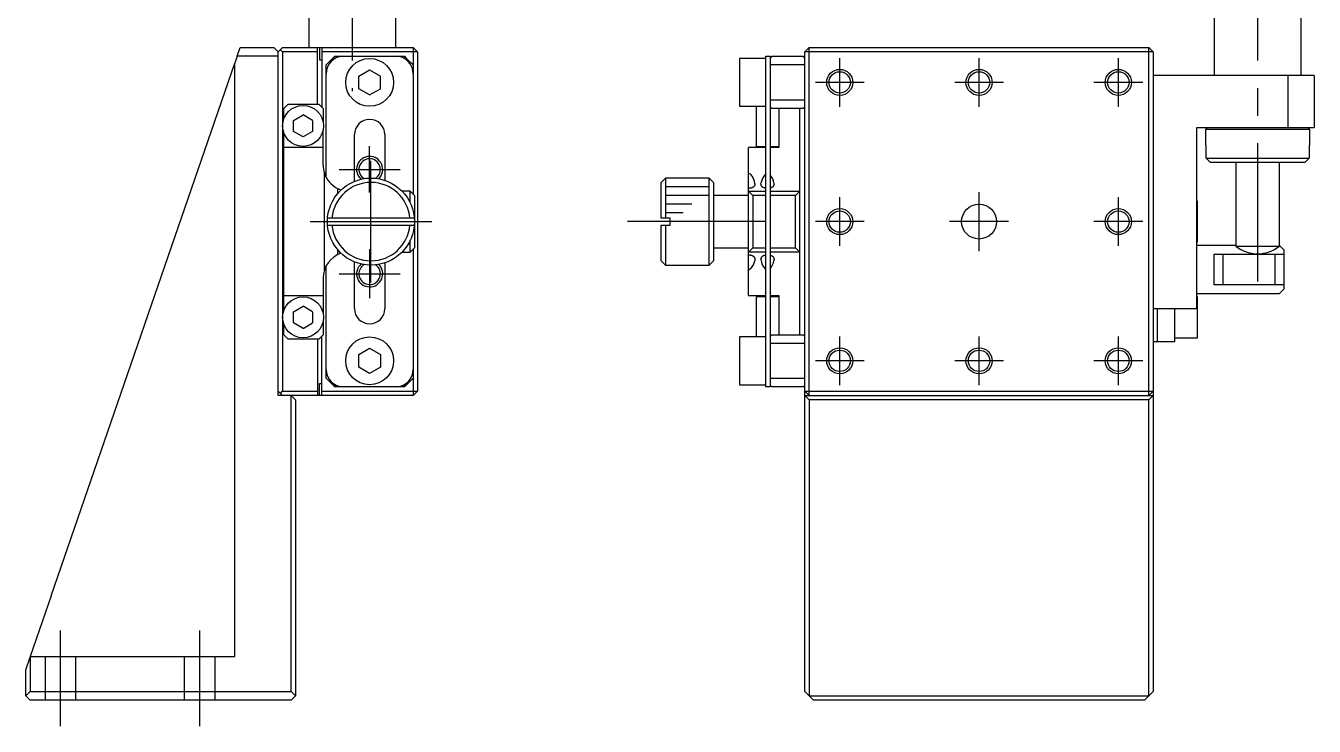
# Model space of a CAD drawing. Extents: x 0 to 329, y -8 to 243.
# Drawn here: x 0 to 148, y 68.6 to 149.1 of the extents above; entities that cross this region are included whole.
import ezdxf

# ---------------------------------------------------------------- set-up
doc = ezdxf.new("R2010")
doc.units = 0
doc.header["$LTSCALE"] = 0.5
doc.linetypes.add('CENTER', pattern=[50.8, 31.75, -6.35, 6.35, -6.35])
doc.linetypes.add('DASHED', pattern=[19.05, 12.7, -6.35])
for name, color, linetype in [('MSM_CENTER', 1, 'CENTER'), ('MSM_CONTINUOUS', 7, 'CONTINUOUS'), ('MSM_DASHED', 4, 'DASHED'), ('MSM_NARROW', 5, 'CONTINUOUS')]:
    doc.layers.add(name, color=color, linetype=linetype)

msp = doc.modelspace()

# ---------------------------------------------------------------- linework, layer by layer
at = {"layer": 'MSM_CENTER'}
for p, q in [((37.5, 186.400004), (37.5, 141.599996)), ((141.5, 186.400003), (141.5, 117.900004)), ((93.5, 139.799996), (93.5, 145.399996)), ((109.5, 139.799996), (109.5, 145.399996)), ((125.5, 139.799996), (125.5, 145.399996)), ((96.3, 142.599996), (90.7, 142.599996)), ((112.3, 142.599996), (106.7, 142.599996)), ((128.3, 142.599996), (122.7, 142.599996)), ((39.5, 129.938178), (39.5, 135.261814)), ((39.65, 119.599997), (39.65, 133.599997)), ((36.000001, 132.599996), (42.999999, 132.599996)), ((93.5, 123.799996), (93.5, 129.399996)), ((109.5, 123.199996), (109.5, 129.999996)), ((125.5, 123.799996), (125.5, 129.399996)), ((32.65, 126.599997), (46.65, 126.599997)), ((85, 126.599997), (68, 126.599997)), ((96.3, 126.599996), (90.7, 126.599996)), ((112.9, 126.599996), (106.1, 126.599996)), ((128.3, 126.599996), (122.7, 126.599996)), ((39.5, 123.413625), (39.5, 117.786371)), ((36.000001, 120.599998), (42.999999, 120.599998)), ((93.5, 107.799996), (93.5, 113.399996)), ((109.5, 107.799996), (109.5, 113.399996)), ((125.5, 107.799996), (125.5, 113.399996)), ((96.3, 110.599996), (90.7, 110.599996)), ((112.3, 110.599996), (106.7, 110.599996)), ((128.3, 110.599996), (122.7, 110.599996)), ((4, 68.599996), (4, 79.599996)), ((20, 68.599996), (20, 79.599996))]:
    msp.add_line(p, q, dxfattribs=at)
at = {"layer": 'MSM_CONTINUOUS'}
for p, q in [((32.5, 151.649996), (32.5, 146.599996)), ((42.5, 146.599996), (42.5, 151.649996)), ((136.5, 151.649996), (136.5, 143.399996)), ((146.5, 143.399996), (146.5, 151.649996)), ((24.275097, 145.599996), (24.619424, 146.599996)), ((24.619424, 146.599996), (28.5, 146.599996)), ((29, 146.099996), (28.5, 146.599996)), ((29, 146.099996), (29.5, 146.599996)), ((29.5, 146.599996), (44.5, 146.599996)), ((33.5, 140.099996), (33.5, 146.599996)), ((33.75, 146.599996), (33.75, 145.199996)), ((34, 146.599996), (34, 139.749996)), ((44.5, 146.599996), (44.5, 129.749997)), ((45, 146.099996), (44.5, 146.599996)), ((90, 146.599996), (89.5, 146.099996)), ((90, 146.599996), (129, 146.599996)), ((90, 106.599996), (90, 146.599996)), ((129.5, 146.099996), (129, 146.599996)), ((129, 106.599996), (129, 146.599996)), ((24.275097, 145.599996), (24, 144.801058)), ((29, 145.599996), (24.275097, 145.599996)), ((29, 106.599996), (29, 146.099996)), ((29.5, 146.099996), (29.25, 146.349996)), ((33.5, 146.099996), (29.5, 146.099996)), ((29.5, 146.099996), (29.5, 107.099996)), ((33.75, 145.199996), (34, 145.199996)), ((45, 146.099996), (34, 146.099996)), ((35.5, 145.599996), (34.5, 144.599996)), ((35.62822, 145.399996), (35.3, 145.399996)), ((35.5, 145.599996), (43.5, 145.599996)), ((43.7, 145.399996), (43.37178, 145.399996)), ((43.5, 145.599996), (43.7, 145.399996)), ((44.5, 144.599996), (43.7, 145.399996)), ((45, 146.099996), (45, 107.099996)), ((82, 145.349997), (82, 139.849997)), ((85, 145.349997), (82, 145.349997)), ((85, 145.599996), (85.5, 145.599996)), ((85, 107.599997), (85, 145.599996)), ((85.7, 145.599996), (85.5, 145.399996)), ((85.5, 145.599996), (85.5, 107.599997)), ((85.7, 145.599996), (89.3, 145.599996)), ((89.5, 145.399996), (89.3, 145.599996)), ((129.5, 146.099996), (89.5, 146.099996)), ((89.5, 72.599996), (89.5, 146.099996)), ((129.5, 146.099996), (129.5, 72.599996)), ((2.926785, 83.599996), (24, 144.801058)), ((24, 76.599996), (24, 144.801058)), ((34.5, 131.694094), (34.5, 144.599996)), ((38.25, 143.321684), (39.5, 144.043372)), ((39.5, 144.043372), (40.75, 143.321684)), ((89.5, 144.599996), (85.5, 144.599996)), ((38.25, 141.878309), (38.25, 143.321684)), ((40.75, 141.878309), (40.75, 143.321684)), ((148, 143.399996), (129.5, 143.399996)), ((145, 137.399996), (145, 143.399996)), ((148, 143.399996), (148, 137.399996)), ((39.5, 141.156621), (38.25, 141.878309)), ((39.5, 141.156621), (40.75, 141.878309)), ((29.65, 139.599996), (30.15, 140.099996)), ((29.65, 138.426132), (29.65, 139.599996)), ((30.15, 140.099996), (33.65, 140.099996)), ((33.65, 140.099996), (34.15, 139.599996)), ((34.15, 139.599996), (34.15, 138.082179)), ((82, 139.849997), (85, 139.849997)), ((83.9, 139.849997), (83.9, 135.249997)), ((85.5, 140.599997), (89.5, 140.599997)), ((85.5, 139.799997), (85.7, 139.599997)), ((89.3, 139.599997), (85.7, 139.599997)), ((86.5, 139.599996), (86.5, 135.099996)), ((88.9, 113.599996), (88.9, 139.599996)), ((89.3, 139.599997), (89.5, 139.799997)), ((30.75, 138.235082), (31.85, 138.870167)), ((30.75, 136.964911), (30.75, 138.235082)), ((32.95, 138.235082), (31.85, 138.870167)), ((32.95, 138.235082), (32.95, 136.964911)), ((29.65, 116.426132), (29.65, 136.773861)), ((31.85, 136.329826), (30.75, 136.964911)), ((32.95, 136.964911), (31.85, 136.329826)), ((34.15, 133.099996), (34.15, 137.117814)), ((37.75, 131.224929), (37.75, 136.599997)), ((41.25, 136.599997), (41.25, 131.337084)), ((134.5, 116.599996), (134.5, 137.399996)), ((134.5, 137.399996), (148, 137.399996)), ((135.7, 137.399996), (135.5, 137.199996)), ((147.5, 137.199996), (135.5, 137.199996)), ((135.5, 137.199996), (135.5, 135.399996)), ((147.5, 137.199996), (147.3, 137.399996)), ((147.5, 135.399996), (147.5, 137.199996)), ((34.15, 135.099996), (29.65, 135.099996)), ((83, 118.099996), (83, 135.099996)), ((85, 135.099996), (83, 135.099996)), ((83.9, 135.249997), (85, 135.249997)), ((85.5, 135.249997), (86.5, 135.249997)), ((86.5, 135.099996), (85.5, 135.099996)), ((135.58392, 135.399996), (135.5, 135.399996)), ((135.58392, 133.899997), (135.58392, 135.399997)), ((147.41608, 135.399997), (147.41608, 133.899997)), ((147.5, 135.399996), (147.41608, 135.399996)), ((136.091673, 133.399997), (135.58392, 133.899997)), ((135.58392, 133.899996), (147.41608, 133.899996)), ((136.856441, 133.399997), (136.091673, 133.399997)), ((146.908327, 133.399996), (136.091673, 133.399996)), ((139.000004, 133.399996), (139.000004, 123.777505)), ((143.999996, 123.777505), (143.999996, 133.399996)), ((146.908327, 133.399997), (146.143559, 133.399997)), ((147.41608, 133.899997), (146.908327, 133.399997)), ((34.3, 121.036746), (34.3, 132.163247)), ((83, 132.163247), (83.113372, 132.137425)), ((83.113372, 132.137425), (83.202133, 132.082688)), ((83.202133, 132.082688), (83.29381, 131.997819)), ((35.8, 130.420911), (35.8, 129.790216)), ((73.5, 131.599997), (73, 131.099997)), ((73, 126.999997), (73, 131.099997)), ((73.5, 131.599997), (73.5, 126.999997)), ((78.5, 131.599997), (73.5, 131.599997)), ((78.5, 121.599997), (78.5, 131.599997)), ((79, 131.099997), (78.5, 131.599997)), ((79, 131.099997), (79, 122.099997)), ((83.034291, 130.421308), (83, 130.420911)), ((83.068536, 130.422497), (83.034291, 130.421308)), ((83.102603, 130.424477), (83.068536, 130.422497)), ((83.136358, 130.427246), (83.102603, 130.424477)), ((83.167101, 130.430502), (83.136358, 130.427246)), ((83.197564, 130.434448), (83.167101, 130.430502)), ((83.227658, 130.439077), (83.197564, 130.434448)), ((83.257293, 130.444382), (83.227658, 130.439077)), ((83.286379, 130.450355), (83.257293, 130.444382)), ((83.314828, 130.456987), (83.286379, 130.450355)), ((83.342549, 130.464273), (83.314828, 130.456987)), ((83.369452, 130.472204), (83.342549, 130.464273)), ((83.399829, 130.482307), (83.369452, 130.472204)), ((83.429175, 130.493351), (83.399829, 130.482307)), ((83.457418, 130.505302), (83.429175, 130.493351)), ((83.484486, 130.518128), (83.457418, 130.505302)), ((83.510306, 130.531797), (83.484486, 130.518128)), ((83.534805, 130.546278), (83.510306, 130.531797)), ((83.557913, 130.561538), (83.534805, 130.546278)), ((83.579555, 130.577545), (83.557913, 130.561538)), ((83.602416, 130.596669), (83.579555, 130.577545)), ((83.623554, 130.616808), (83.602416, 130.596669)), ((83.642971, 130.637898), (83.623554, 130.616808)), ((83.660668, 130.659875), (83.642971, 130.637898)), ((83.67665, 130.682674), (83.660668, 130.659875)), ((83.690917, 130.706232), (83.67665, 130.682674)), ((83.703473, 130.730485), (83.690917, 130.706232)), ((83.718383, 130.76584), (83.703473, 130.730485)), ((83.730255, 130.802596), (83.718383, 130.76584)), ((83.739219, 130.840602), (83.730255, 130.802596)), ((83.745409, 130.879709), (83.739219, 130.840602)), ((83.748956, 130.919765), (83.745409, 130.879709)), ((83.75, 130.957598), (83.748956, 130.919765)), ((84.45, 130.957714), (84.460775, 131.089755)), ((84.450304, 130.936834), (84.45, 130.957714)), ((84.45234, 130.901288), (84.450304, 130.936834)), ((84.45638, 130.866381), (84.45234, 130.901288)), ((84.462511, 130.832219), (84.45638, 130.866381)), ((84.470818, 130.798907), (84.462511, 130.832219)), ((84.48139, 130.766553), (84.470818, 130.798907)), ((84.494311, 130.735261), (84.48139, 130.766553)), ((84.50967, 130.70514), (84.494311, 130.735261)), ((84.524084, 130.681466), (84.50967, 130.70514)), ((84.540269, 130.658554), (84.524084, 130.681466)), ((84.558221, 130.636469), (84.540269, 130.658554)), ((84.577936, 130.615277), (84.558221, 130.636469)), ((84.599411, 130.595043), (84.577936, 130.615277)), ((84.62264, 130.575834), (84.599411, 130.595043)), ((84.642771, 130.561044), (84.62264, 130.575834)), ((84.664129, 130.546902), (84.642771, 130.561044)), ((84.686663, 130.533436), (84.664129, 130.546902)), ((84.710321, 130.520672), (84.686663, 130.533436)), ((84.735052, 130.508637), (84.710321, 130.520672)), ((84.760803, 130.497359), (84.735052, 130.508637)), ((84.787522, 130.486863), (84.760803, 130.497359)), ((84.815316, 130.477115), (84.787522, 130.486863)), ((84.844137, 130.468114), (84.815316, 130.477115)), ((84.873881, 130.459874), (84.844137, 130.468114)), ((84.904444, 130.452406), (84.873881, 130.459874)), ((84.935721, 130.445725), (84.904444, 130.452406)), ((84.967607, 130.439842), (84.935721, 130.445725)), ((85, 130.43477), (84.967607, 130.439842)), ((85.53228, 130.461457), (85.5, 130.453391)), ((85.563626, 130.470409), (85.53228, 130.461457)), ((85.593856, 130.480225), (85.563626, 130.470409)), ((85.623093, 130.490959), (85.593856, 130.480225)), ((85.651265, 130.502582), (85.623093, 130.490959)), ((85.678299, 130.515063), (85.651265, 130.502582)), ((85.704123, 130.528372), (85.678299, 130.515063)), ((85.728664, 130.542478), (85.704123, 130.528372)), ((85.751851, 130.55735), (85.728664, 130.542478)), ((85.773611, 130.572959), (85.751851, 130.55735)), ((85.796654, 130.591621), (85.773611, 130.572959)), ((85.818014, 130.611285), (85.796654, 130.591621)), ((85.837691, 130.631888), (85.818014, 130.611285)), ((85.855683, 130.653369), (85.837691, 130.631888)), ((85.87199, 130.675665), (85.855683, 130.653369)), ((85.886611, 130.698715), (85.87199, 130.675665)), ((85.899546, 130.722456), (85.886611, 130.698715)), ((85.913366, 130.752947), (85.899546, 130.722456)), ((85.924837, 130.784542), (85.913366, 130.752947)), ((85.934046, 130.817139), (85.924837, 130.784542)), ((85.941079, 130.850637), (85.934046, 130.817139)), ((85.946024, 130.884937), (85.941079, 130.850637)), ((85.948968, 130.919937), (85.946024, 130.884937)), ((85.949997, 130.955537), (85.948968, 130.919937)), ((85.95, 130.957589), (85.949997, 130.955537)), ((44.15, 130.099996), (43.220714, 130.099996)), ((44.15, 128.779446), (44.15, 130.099996)), ((44.15, 130.099996), (44.65, 129.599996)), ((44.65, 129.599996), (44.65, 123.599996)), ((83, 129.599997), (79, 129.599997)), ((83, 130.099996), (83.5, 129.599996)), ((83, 130.099996), (85, 130.099996)), ((83.5, 129.599996), (83.5, 123.599996)), ((85, 129.599996), (83.5, 129.599996)), ((85.5, 130.099996), (88.9, 130.099996)), ((88.4, 129.599996), (85.5, 129.599996)), ((88.4, 129.599996), (88.9, 130.099996)), ((88.4, 123.599996), (88.4, 129.599996)), ((134.6, 128.949997), (134.5, 128.949997)), ((134.6, 124.249997), (134.6, 128.949997)), ((44.633974, 126.999997), (34.666026, 126.999997)), ((34.666026, 126.199997), (44.633974, 126.199997)), ((74, 126.999997), (73, 126.999997)), ((73, 122.099997), (73, 126.199997)), ((73, 126.199997), (74, 126.199997)), ((73.5, 126.199997), (73.5, 121.599997)), ((74, 126.199997), (74, 126.999997)), ((44.15, 123.099996), (44.15, 124.420547)), ((35.8, 123.409777), (35.8, 122.779082)), ((43.220714, 123.099996), (44.15, 123.099996)), ((44.65, 123.599996), (44.15, 123.099996)), ((44.5, 123.449996), (44.5, 106.599996)), ((79, 123.599997), (83, 123.599997)), ((83.5, 123.599996), (83, 123.099996)), ((85, 123.099996), (83, 123.099996)), ((83.5, 123.599996), (85, 123.599996)), ((85.5, 123.599996), (88.4, 123.599996)), ((88.9, 123.099996), (85.5, 123.099996)), ((88.9, 123.099996), (88.4, 123.599996)), ((134.5, 124.249997), (134.6, 124.249997)), ((139.000004, 123.849997), (134.5, 123.849997)), ((136.5, 119.349997), (136.5, 122.849997)), ((136.5, 122.849997), (144.5, 122.849997)), ((137.5, 122.849997), (137.5, 119.349997)), ((139.000004, 123.777505), (143.999996, 123.777505)), ((143.5, 119.349997), (143.5, 122.849997)), ((144.5, 123.349997), (144, 123.849997)), ((144.5, 123.349997), (144.5, 118.849997)), ((34.5, 108.599997), (34.5, 121.505843)), ((37.75, 116.599997), (37.75, 121.975064)), ((41.25, 121.862909), (41.25, 116.599997)), ((73, 122.099997), (73.5, 121.599997)), ((73.5, 121.599997), (78.5, 121.599997)), ((78.5, 121.599997), (79, 122.099997)), ((83, 122.779082), (83.032724, 122.778717)), ((83.032724, 122.778717), (83.065464, 122.777623)), ((83.065464, 122.777623), (83.098106, 122.775803)), ((83.098106, 122.775803), (83.130535, 122.77326)), ((83.130535, 122.77326), (83.162638, 122.769998)), ((83.162638, 122.769998), (83.194301, 122.766019)), ((83.194301, 122.766019), (83.225409, 122.761326)), ((83.225409, 122.761326), (83.255946, 122.755908)), ((83.255946, 122.755908), (83.285963, 122.74975)), ((83.285963, 122.74975), (83.315373, 122.742863)), ((83.315373, 122.742863), (83.344089, 122.735261)), ((83.344089, 122.735261), (83.372024, 122.726956)), ((83.372024, 122.726956), (83.399089, 122.717959)), ((83.399089, 122.717959), (83.425197, 122.708283)), ((83.425197, 122.708283), (83.455145, 122.695805)), ((83.455145, 122.695805), (83.483787, 122.682314)), ((83.483787, 122.682314), (83.51105, 122.667852)), ((83.51105, 122.667852), (83.536861, 122.652461)), ((83.536861, 122.652461), (83.561147, 122.636181)), ((83.561147, 122.636181), (83.583835, 122.619054)), ((83.583835, 122.619054), (83.606721, 122.599449)), ((83.606721, 122.599449), (83.627827, 122.578816)), ((83.627827, 122.578816), (83.647153, 122.557223)), ((83.647153, 122.557223), (83.664699, 122.534738)), ((83.664699, 122.534738), (83.680464, 122.511427)), ((83.680464, 122.511427), (83.694448, 122.487358)), ((83.694448, 122.487358), (83.709337, 122.456596)), ((83.709337, 122.456596), (83.721754, 122.424657)), ((83.721754, 122.424657), (83.73179, 122.391651)), ((83.73179, 122.391651), (83.739536, 122.357687)), ((83.75, 122.242342), (83.736795, 122.095228)), ((83.739536, 122.357687), (83.745083, 122.322872)), ((83.745083, 122.322872), (83.748523, 122.287315)), ((83.748523, 122.287315), (83.749947, 122.251124)), ((83.749947, 122.251124), (83.75, 122.242342)), ((84.45, 122.242269), (84.450899, 122.277472)), ((84.450899, 122.277472), (84.455006, 122.323867)), ((84.455006, 122.323867), (84.462657, 122.368794)), ((84.462657, 122.368794), (84.469972, 122.398301)), ((84.469972, 122.398301), (84.479122, 122.427147)), ((84.479122, 122.427147), (84.490151, 122.455251)), ((84.490151, 122.455251), (84.503101, 122.48253)), ((84.503101, 122.48253), (84.518016, 122.5089)), ((84.518016, 122.5089), (84.53494, 122.534279)), ((84.53494, 122.534279), (84.553915, 122.558583)), ((84.553915, 122.558583), (84.57127, 122.577904)), ((84.57127, 122.577904), (84.59016, 122.596516)), ((84.59016, 122.596516), (84.610549, 122.614374)), ((84.610549, 122.614374), (84.632404, 122.631432)), ((84.632404, 122.631432), (84.655689, 122.647646)), ((84.655689, 122.647646), (84.680369, 122.662971)), ((84.680369, 122.662971), (84.70641, 122.677361)), ((84.70641, 122.677361), (84.730476, 122.689247)), ((84.730476, 122.689247), (84.755677, 122.70045)), ((84.755677, 122.70045), (84.781932, 122.710953)), ((84.781932, 122.710953), (84.80916, 122.720739)), ((84.80916, 122.720739), (84.83728, 122.72979)), ((84.83728, 122.72979), (84.866211, 122.738089)), ((84.866211, 122.738089), (84.895872, 122.745618)), ((84.895872, 122.745618), (84.926183, 122.752361)), ((84.926183, 122.752361), (84.950424, 122.757112)), ((84.950424, 122.757112), (84.975047, 122.761401)), ((84.975047, 122.761401), (85, 122.765223)), ((85.5, 122.746602), (85.531444, 122.738746)), ((85.531444, 122.738746), (85.562081, 122.730014)), ((85.562081, 122.730014), (85.591822, 122.720428)), ((85.591822, 122.720428), (85.620574, 122.710011)), ((85.620574, 122.710011), (85.648245, 122.698784)), ((85.648245, 122.698784), (85.674744, 122.686768)), ((85.674744, 122.686768), (85.69998, 122.673987)), ((85.69998, 122.673987), (85.727769, 122.658125)), ((85.727769, 122.658125), (85.753944, 122.641184)), ((85.753944, 122.641184), (85.778464, 122.623221)), ((85.778464, 122.623221), (85.801282, 122.604293)), ((85.801282, 122.604293), (85.822356, 122.584456)), ((85.822356, 122.584456), (85.84164, 122.56377)), ((85.84164, 122.56377), (85.860646, 122.540275)), ((85.860646, 122.540275), (85.877688, 122.515757)), ((85.877688, 122.515757), (85.892802, 122.490295)), ((85.892802, 122.490295), (85.906019, 122.463967)), ((85.906019, 122.463967), (85.917375, 122.436852)), ((85.917375, 122.436852), (85.926902, 122.409027)), ((85.926902, 122.409027), (85.936735, 122.371529)), ((85.936735, 122.371529), (85.943754, 122.332804)), ((85.95, 122.242302), (85.941416, 122.125334)), ((85.943754, 122.332804), (85.948097, 122.292981)), ((85.948097, 122.292981), (85.949898, 122.252192)), ((85.949898, 122.252192), (85.95, 122.242302)), ((34.15, 120.099996), (34.15, 116.082179)), ((83.106696, 121.059662), (83, 121.036746)), ((83.203708, 121.118369), (83.106696, 121.059662)), ((83.29887, 121.208028), (83.203708, 121.118369)), ((84.999969, 121.115681), (84.920456, 121.187312)), ((144.5, 119.349997), (136.5, 119.349997)), ((144, 118.349997), (144.5, 118.849997)), ((29.65, 118.099996), (34.15, 118.099996)), ((83, 118.099996), (85, 118.099996)), ((83.9, 117.949997), (83.9, 113.349997)), ((85, 117.949997), (83.9, 117.949997)), ((85.5, 118.099996), (86.5, 118.099996)), ((86.5, 117.949997), (85.5, 117.949997)), ((86.5, 118.099996), (86.5, 113.599996)), ((134.5, 118.349997), (144, 118.349997)), ((134.6, 117.949997), (134.5, 117.949997)), ((134.6, 113.249997), (134.6, 117.949997)), ((30.75, 116.235082), (31.85, 116.870167)), ((30.75, 114.964911), (30.75, 116.235082)), ((32.95, 116.235082), (31.85, 116.870167)), ((32.95, 116.235082), (32.95, 114.964911)), ((129.5, 116.599996), (134.5, 116.599996)), ((130, 112.799997), (130, 116.599996)), ((132, 112.799997), (132, 116.599996)), ((29.65, 113.599996), (29.65, 114.773861)), ((31.85, 114.329826), (30.75, 114.964911)), ((31.85, 114.329826), (32.95, 114.964911)), ((34.15, 115.117814), (34.15, 113.599996)), ((30.15, 113.099996), (29.65, 113.599996)), ((33.65, 113.099996), (30.15, 113.099996)), ((33.5, 113.099996), (33.5, 106.599996)), ((34.15, 113.599996), (33.65, 113.099996)), ((34, 106.599996), (34, 113.449996)), ((82, 113.349997), (82, 107.849997)), ((85, 113.349997), (82, 113.349997)), ((85.7, 113.599996), (85.5, 113.399996)), ((89.5, 112.599996), (85.5, 112.599996)), ((85.7, 113.599996), (89.3, 113.599996)), ((89.5, 113.399996), (89.3, 113.599996)), ((132, 112.799997), (129.5, 112.799997)), ((132, 113.249997), (134.6, 113.249997)), ((38.25, 111.321684), (39.5, 112.043372)), ((38.25, 109.878309), (38.25, 111.321684)), ((39.5, 112.043372), (40.75, 111.321684)), ((40.75, 111.321684), (40.75, 109.878309)), ((39.5, 109.156621), (38.25, 109.878309)), ((40.75, 109.878309), (39.5, 109.156621)), ((34.5, 108.599997), (35.3, 107.799997)), ((43.7, 107.799997), (44.5, 108.599997)), ((85.5, 108.599997), (89.5, 108.599997)), ((29, 107.099996), (29.5, 106.599996)), ((44.5, 106.599996), (29, 106.599996)), ((29.25, 106.849996), (29.5, 107.099996)), ((29.5, 107.099996), (33.5, 107.099996)), ((30.5, 72.599996), (30.5, 106.599996)), ((30.5, 106.599996), (31, 106.099996)), ((33.75, 106.599996), (33.75, 107.999996)), ((33.75, 107.999996), (34, 107.999996)), ((34, 107.099996), (45, 107.099996)), ((35.3, 107.799997), (35.62822, 107.799997)), ((35.5, 107.599997), (35.3, 107.799997)), ((43.5, 107.599997), (35.5, 107.599997)), ((43.37178, 107.799997), (43.7, 107.799997)), ((43.7, 107.799997), (43.5, 107.599997)), ((44.5, 106.599996), (45, 107.099996)), ((82, 107.849997), (85, 107.849997)), ((85.5, 107.599997), (85, 107.599997)), ((85.5, 107.799997), (85.7, 107.599997)), ((89.3, 107.599997), (85.7, 107.599997)), ((89.3, 107.599997), (89.5, 107.799997)), ((89.5, 107.099996), (129.5, 107.099996)), ((89.5, 107.099996), (90, 106.599996)), ((89.5, 106.599996), (90, 106.099996)), ((89.5, 106.599996), (129.5, 106.599996)), ((129, 106.599996), (129.5, 107.099996)), ((129, 106.099996), (129.5, 106.599996)), ((31, 106.099996), (31, 72.099996)), ((90, 106.099996), (90, 72.099996)), ((129, 106.099996), (90, 106.099996)), ((129, 72.099996), (129, 106.099996)), ((2.926785, 83.599996), (0.516491, 76.599996)), ((0, 75.099996), (0.5, 76.552102)), ((0.516491, 76.599996), (0.5, 76.552102)), ((0.5, 76.552102), (0.5, 72.599996)), ((0.516491, 76.599996), (24, 76.599996)), ((0, 72.099996), (0, 75.099996)), ((0.5, 72.599996), (0, 72.099996)), ((0.5, 72.599996), (30.5, 72.599996)), ((31, 72.099996), (30.5, 72.599996)), ((90, 72.099996), (89.5, 72.599996)), ((129.5, 72.599996), (129, 72.099996)), ((0, 72.099996), (0.5, 71.599996)), ((30.5, 71.599996), (0.5, 71.599996)), ((30.5, 71.599996), (31, 72.099996)), ((90, 72.099996), (129, 72.099996)), ((90.5, 71.599996), (90, 72.099996)), ((128.5, 71.599996), (90.5, 71.599996)), ((129, 72.099996), (128.5, 71.599996))]:
    msp.add_line(p, q, dxfattribs=at)
for centre, radius in [((39.5, 142.599997), 2.75), ((93.5, 142.599996), 1.2295), ((109.5, 142.599996), 1.2295), ((125.5, 142.599996), 1.2295), ((31.85, 137.599997), 2.35), ((39.65, 126.599997), 5), ((93.5, 126.599996), 1.2295), ((109.5, 126.599996), 2), ((125.5, 126.599996), 1.2295), ((31.85, 115.599997), 2.35), ((39.5, 110.599997), 2.75), ((93.5, 110.599996), 1.2295), ((109.5, 110.599996), 1.2295), ((125.5, 110.599996), 1.2295)]:
    msp.add_circle(centre, radius, dxfattribs=at)
for centre, radius, start, end in [((36.5, 143.599996), 2, 90, 180), ((42.5, 143.599996), 2, 0, 90), ((39.5, 136.599997), 1.75, 0, 180), ((39.5, 132.599996), 1.2295, 303.2988865, 239.56530635), ((37.15, 133.099996), 3, 180, 198.194872), ((37.150012, 133.100007), 3.000015, 198.194989, 243.256199), ((81.899918, 130.766385), 1.859937, 5.90079989, 41.4590073), ((86.306289, 130.732676), 1.879742, 134.02564064, 169.04943393), ((84.120253, 130.775178), 1.838817, 5.693117, 41.386932), ((39.65, 126.599997), 4.5, 5.099689, 174.900311), ((37.15, 133.099996), 3, 243.256316, 252.096002), ((39.65, 126.599997), 4.5, 185.099689, 354.900311), ((37.15, 120.099996), 3, 107.903998, 180.00001985), ((141.500003, 126.900001), 3.999997, 231.317795, 308.682173), ((39.5, 120.599998), 1.2295, 120.43469365, 56.7011135), ((81.799852, 122.499629), 1.978709, 319.25077852, 348.20700869), ((86.29413, 122.432277), 1.853893, 185.88266192, 222.18611397), ((83.986812, 122.502782), 1.990715, 319.47983532, 349.07029629), ((39.5, 116.599997), 1.75, 180, 0), ((36.5, 109.599997), 2, 180, 270), ((42.5, 109.599997), 2, 270, 0)]:
    msp.add_arc(centre, radius, start, end, dxfattribs=at)
at = {"layer": 'MSM_DASHED'}
for p, q in [((2.25, 71.599996), (2.25, 76.599996)), ((5.75, 71.599996), (5.75, 76.599996)), ((18.25, 71.599996), (18.25, 76.599996)), ((21.75, 71.599996), (21.75, 76.599996))]:
    msp.add_line(p, q, dxfattribs=at)
at = {"layer": 'MSM_NARROW'}
for p, q in [((78.5, 130.599997), (73.5, 130.599997)), ((78.5, 129.599997), (73.5, 129.599997)), ((76.5, 128.599997), (73.5, 128.599997)), ((75.5, 127.599997), (73.5, 127.599997))]:
    msp.add_line(p, q, dxfattribs=at)
for centre in [(93.5, 142.599996), (109.5, 142.599996), (125.5, 142.599996), (93.5, 126.599996), (125.5, 126.599996), (93.5, 110.599996), (109.5, 110.599996), (125.5, 110.599996)]:
    msp.add_circle(centre, 1.5, dxfattribs=at)
for centre, start, end in [((39.5, 132.599996), 313.94456915, 228.9196237), ((39.5, 120.599998), 131.0803763, 46.05543085)]:
    msp.add_arc(centre, 1.5, start, end, dxfattribs=at)

doc.saveas('drawing.dxf')
